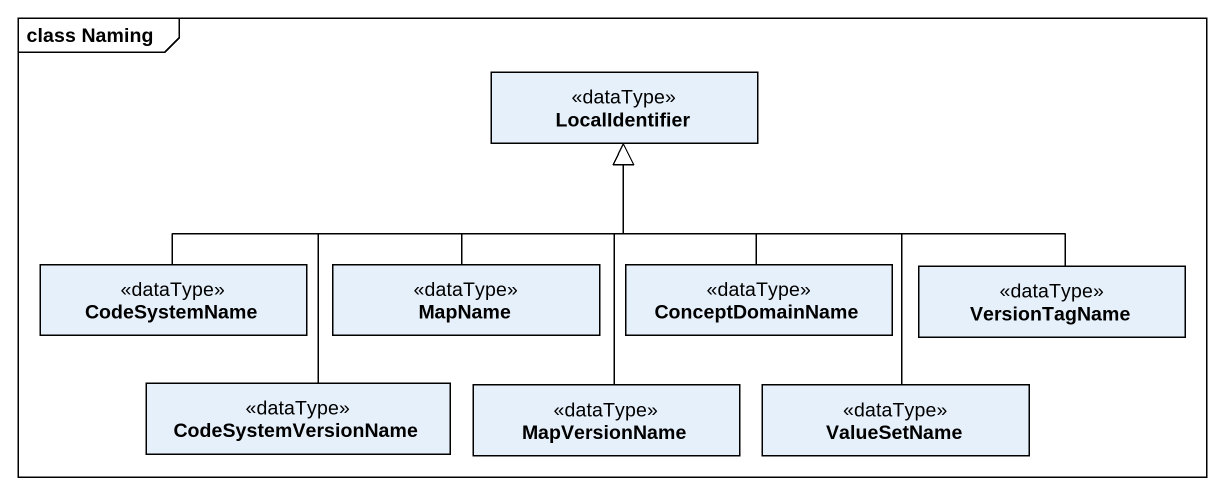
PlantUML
@startuml
mainframe class Naming
hide circle
hide empty members
class LocalIdentifier <<dataType>>
class CodeSystemName <<dataType>>
class MapName <<dataType>>
class ConceptDomainName <<dataType>>
class VersionTagName <<dataType>>
class CodeSystemVersionName <<dataType>>
class MapVersionName <<dataType>>
class ValueSetName <<dataType>>
CodeSystemName -right-|> LocalIdentifier
MapName -up-|> LocalIdentifier
ConceptDomainName -up-|> LocalIdentifier
VersionTagName -left-|> LocalIdentifier
CodeSystemVersionName -up-|> LocalIdentifier
MapVersionName -up-|> LocalIdentifier
ValueSetName -up-|> LocalIdentifier
@enduml
